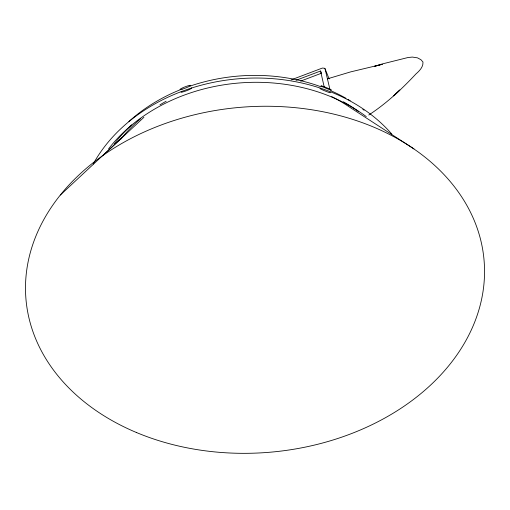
<?xml version="1.0" encoding="UTF-8"?>
<svg xmlns="http://www.w3.org/2000/svg" width="510" height="510" viewBox="0 0 510 510"><rect width="100%" height="100%" fill="white"/><g stroke="black" fill="none" stroke-linecap="round" stroke-linejoin="round"><path stroke-width="0.76" d="M103.23 155.276L143.916 117.281M60.352 195.03L122.445 137.152M368.781 114.999C386.331 103.555 401.714 89.18 415.975 73.918C419.43 70.928 423.383 66.969 422.969 62.01L420.909 59.689L417.486 57.847L412.341 57.069L407.943 57.534L382.162 63.967L374.55 66.326L382.309 64.298L350.606 71.897L327.407 78.852M291.012 79.93L321.542 68.372A3.2 1.536 -23.1 0 1 322.773 68.047L324.679 68.308A3.723 1.791 -23.1 0 1 325.068 68.863L330.034 89.868M296.017 80.299L320.567 71.017L321.472 73.23L300.67 81.084M413.954 148.894L349.662 107.176A152.248 122.464 -4.8 0 0 331.691 96.645M324.991 68.652L329.173 78.954M320.567 71.017L324.213 87.025M330.142 92.482A5.629 0.395 22.2 0 1 324.615 90.786A5.629 0.395 22.2 0 1 320.586 88.523M191.269 87.943A5.68 0.669 -21.1 0 1 186.239 90.837A5.68 0.669 -21.1 0 1 181.496 91.634M120.908 139.071A152.248 122.464 -4.8 0 1 140.575 118.747M159.949 104.837A152.248 122.464 -4.8 0 1 166.145 101.248M93.215 164.022A171.513 136.457 -4.8 0 1 234.874 79.101A171.513 136.457 -4.8 0 1 391.852 134.155M108.566 148.882A167.108 132.912 -4.8 0 1 366.276 116.605M114.119 144.196A158.769 127.168 -4.8 0 1 131.733 124.867M343.383 101.802A158.769 127.168 -4.8 0 1 358.422 111.499M128.896 121.527A163.111 130.675 -4.8 0 1 180.355 89.715M190.071 86.101A163.111 130.675 -4.8 0 1 321.147 86.84M330.697 90.665A163.111 130.675 -4.8 0 1 346.009 98.29M348.12 99.507A163.111 130.675 -4.8 0 1 350.211 100.75M362.82 109.287A163.111 130.675 -4.8 0 1 364.076 110.243M399.776 90.072L393.707 95.886L399.77 90.072M322.671 86.815A5.629 0.376 22.2 0 0 331.309 90.117A5.629 0.376 22.2 0 0 324.711 86.955A5.629 0.376 22.2 0 0 322.671 86.815M182.019 89.231A5.68 0.657 -21.1 0 0 190.555 85.533A5.68 0.657 -21.1 0 0 183.351 87.522A5.68 0.657 -21.1 0 0 182.019 89.231M136.297 432.448A229.876 173.081 -4.8 0 0 484.5 274.865A229.876 173.081 -4.8 0 0 144.266 131.975A229.876 173.081 -4.8 0 0 136.297 432.448"/></g></svg>
